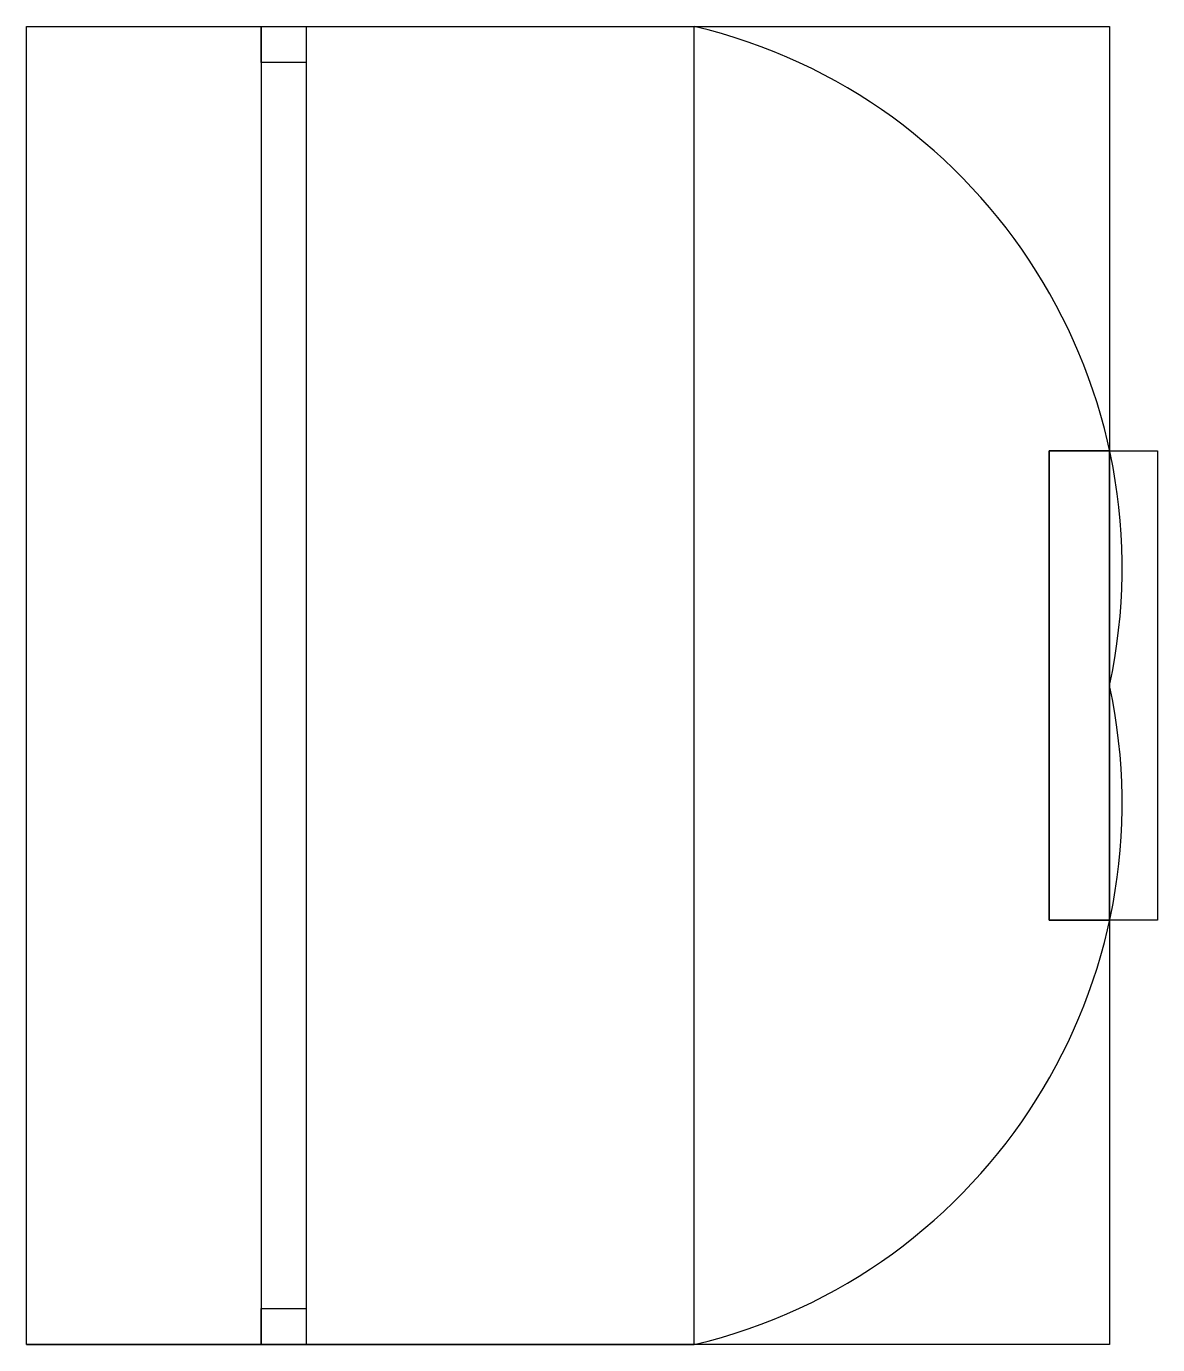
# Model space of a CAD drawing. Header units: millimetres. Extents: x 0 to 31.3, y -36.5 to 0.
import ezdxf

# ---------------------------------------------------------------- set-up
doc = ezdxf.new("R2010")
doc.units = ezdxf.units.MM
doc.layers.get('0').update_dxf_attribs({"linetype": 'CONTINUOUS'})

msp = doc.modelspace()

# ---------------------------------------------------------------- linework, layer by layer
for p, q in [((0, 0), (30, 0)), ((0, -36.5), (0, 0)), ((0, 0), (6.5, 0)), ((6.5, 0), (6.5, -36.5)), ((6.5, 0), (7.75, 0)), ((6.5, 0), (7.75, 0)), ((6.5, -1), (6.5, 0)), ((7.75, 0), (7.75, -36.5)), ((7.75, 0), (15, 0)), ((7.75, 0), (15, 0)), ((7.75, 0), (7.75, -1)), ((18.5, -36.5), (18.5, 0)), ((30, 0), (30, -36.5)), ((7.75, -1), (6.5, -1)), ((30, -11.75), (28.333, -11.75)), ((28.333, -11.75), (28.333, -24.75)), ((28.333, -11.75), (31.333, -11.75)), ((28.333, -24.75), (28.333, -11.75)), ((30, -18.25), (30, -11.75)), ((30, -24.75), (30, -11.75)), ((31.333, -11.75), (31.333, -24.75)), ((28.333, -24.75), (30, -24.75)), ((31.333, -24.75), (28.333, -24.75)), ((6.5, -36.5), (6.5, -35.5)), ((6.5, -35.5), (7.75, -35.5)), ((7.75, -35.5), (7.75, -36.5)), ((30, -36.5), (0, -36.5)), ((0, -36.5), (18.5, -36.5)), ((7.75, -36.5), (6.5, -36.5))]:
    msp.add_line(p, q)
for centre, start, end in [((14.927, -15), -12.1674, 76.6005), ((14.927, -21.5), -76.6005, 12.1674)]:
    msp.add_arc(centre, 15.42, start, end)

doc.saveas('drawing.dxf')
